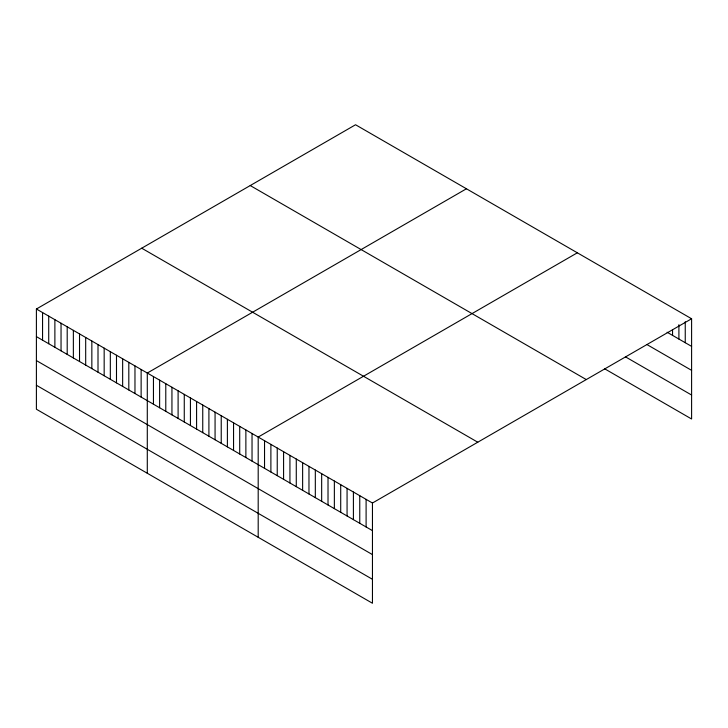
<?xml version="1.0" encoding="UTF-8"?>
<svg xmlns="http://www.w3.org/2000/svg" width="728" height="728" viewBox="0 0 728 728"><rect width="100%" height="100%" fill="white"/><g stroke="black" fill="none" stroke-linecap="round" stroke-linejoin="round"><path stroke-width="1.09" d="M36.4 309.009L372.454 503.021L372.454 603.248L36.4 409.236L36.4 309.009L355.546 124.752L691.6 318.764L691.6 418.991L604.549 368.732M466.448 188.77L147.293 373.036L147.293 473.264M577.34 252.798L258.194 437.055L258.194 537.282M372.454 503.021L691.6 318.764M667.112 332.241L691.6 346.373M647.165 344.681L691.6 370.343M625.407 356.811L691.6 395.031M250.232 185.549L586.277 379.57M141.723 248.203L477.768 442.214M36.4 336.618L372.454 530.63M36.4 360.578L372.454 554.6M36.4 385.267L372.454 579.288M685.248 321.731L685.248 342.706M678.905 324.688L678.905 339.048M672.554 329.857L672.554 335.381M366.102 499.363L366.102 526.972M359.759 495.695L359.759 523.305M353.408 492.028L353.408 519.637M347.065 488.361L347.065 515.97M340.713 484.702L340.713 512.312M334.361 481.035L334.361 508.645M328.019 477.368L328.019 504.977M321.667 473.71L321.667 501.31M315.324 470.042L315.324 497.652M308.972 466.375L308.972 493.984M302.63 462.708L302.63 490.317M296.278 459.05L296.278 486.659M289.935 455.382L289.935 482.992M283.583 451.715L283.583 479.324M277.241 448.048L277.241 475.657M270.889 444.389L270.889 471.999M264.537 440.722L264.537 468.332M252.034 433.497L252.034 461.106M245.873 429.948L245.873 457.557M239.712 426.39L239.712 453.999M233.551 422.832L233.551 450.441M227.391 419.273L227.391 446.883M221.23 415.715L221.23 443.325M215.069 412.157L215.069 439.767M208.909 408.599L208.909 436.209M202.748 405.041L202.748 432.65M196.587 401.492L196.587 429.092M190.427 397.934L190.427 425.543M184.266 394.376L184.266 421.985M178.105 390.818L178.105 418.427M171.945 387.26L171.945 414.869M165.784 383.702L165.784 411.311M159.623 380.143L159.623 407.753M153.453 376.585L153.453 404.195M141.132 369.478L141.132 397.088M134.971 365.92L134.971 393.529M128.811 362.362L128.811 389.971M122.65 358.804L122.65 386.413M116.489 355.246L116.489 382.855M110.328 351.688L110.328 379.297M104.168 348.13L104.168 375.739M98.007 344.581L98.007 372.181M91.846 341.023L91.846 368.632M85.686 337.464L85.686 365.074M79.525 333.906L79.525 361.516M73.364 330.348L73.364 357.958M67.203 326.79L67.203 354.399M61.043 323.232L61.043 350.841M54.882 319.674L54.882 347.283M48.721 316.116L48.721 343.725M42.561 312.567L42.561 340.176"/></g></svg>
